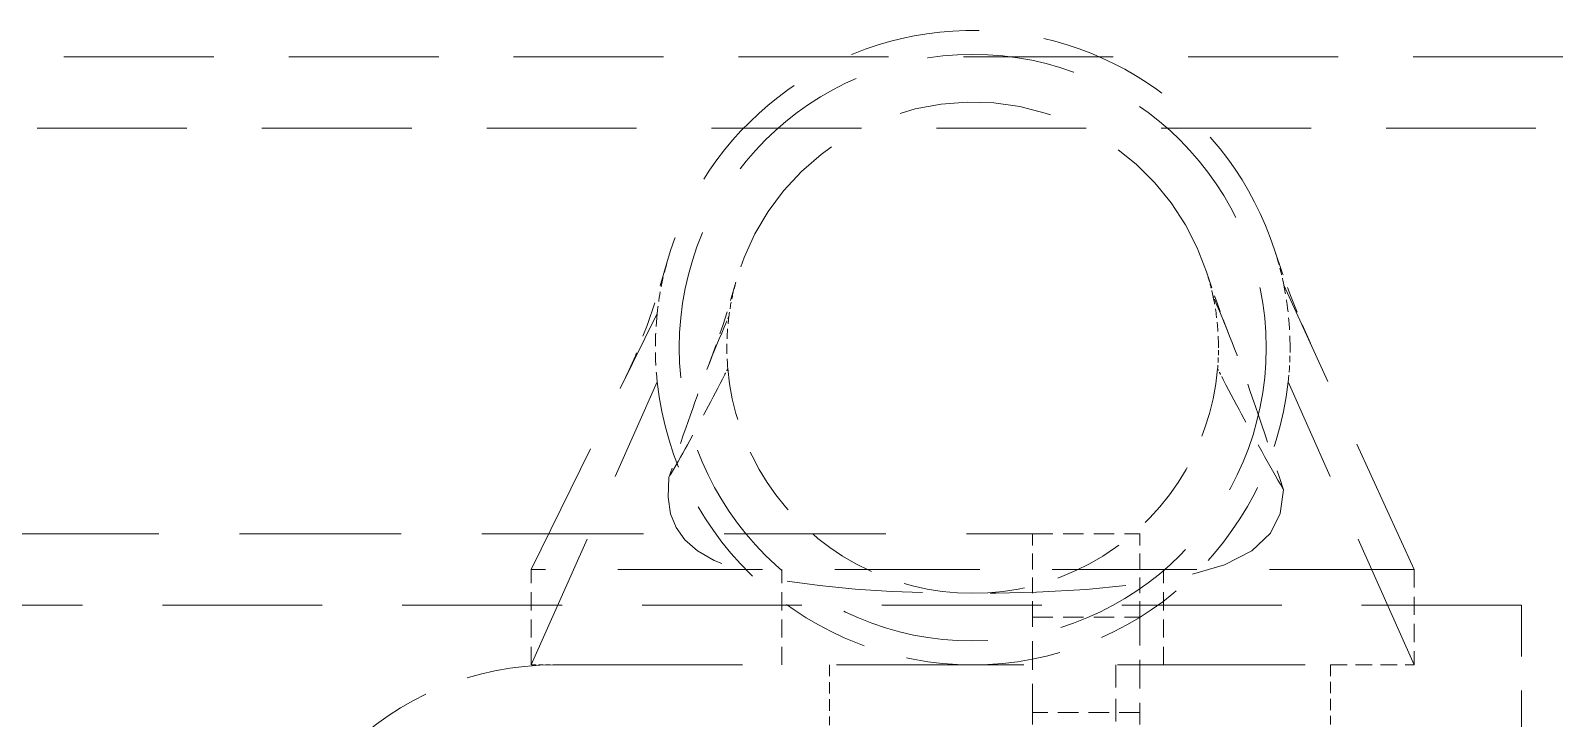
# Model space of a CAD drawing. Header units: millimetres. Extents: x -116965 to 323937, y 291661 to 566926.
# Drawn here: x -24868.3 to -24804.3, y 326512.7 to 326541.6 of the extents above; entities that cross this region are included whole.
import ezdxf

# ---------------------------------------------------------------- set-up
doc = ezdxf.new("R2010")
doc.units = ezdxf.units.MM
doc.linetypes.add('DASHED', pattern=[0.75, 0.5, -0.25])
doc.layers.add('Hidden Edges(Schneider)', color=7, linetype='DASHED', lineweight=18)

msp = doc.modelspace()

# ---------------------------------------------------------------- linework, layer by layer
at = {"layer": 'Hidden Edges(Schneider)', "ltscale": 12.562862}
for p, q in [((-24775.816273, 326540.464712), (-24905.716273, 326540.464712)), ((-24905.716273, 326537.464712), (-24775.816273, 326537.464712))]:
    msp.add_line(p, q, dxfattribs=at)
at = {"layer": 'Hidden Edges(Schneider)', "ltscale": 11.565863}
msp.add_line((-24810.316273, 326518.964712), (-24815.778244, 326530.891462), dxfattribs=at)
at = {"layer": 'Hidden Edges(Schneider)', "ltscale": 0.109035}
msp.add_line((-24818.753683, 326530.463412), (-24818.68664, 326530.305512), dxfattribs=at)
at = {"layer": 'Hidden Edges(Schneider)', "ltscale": 11.26775}
msp.add_line((-24847.316273, 326518.964712), (-24842.039227, 326529.694221), dxfattribs=at)
at = {"layer": 'Hidden Edges(Schneider)', "ltscale": 11.532206}
for p, q in [((-24847.316273, 326514.964712), (-24842.039227, 326526.835204)), ((-24810.316273, 326514.964712), (-24815.593319, 326526.835204))]:
    msp.add_line(p, q, dxfattribs=at)
at = {"layer": 'Hidden Edges(Schneider)', "ltscale": 13.539652}
msp.add_line((-24910.316273, 326520.464712), (-24826.316273, 326520.464712), dxfattribs=at)
at = {"layer": 'Hidden Edges(Schneider)', "ltscale": 1.332543}
for p, q in [((-24826.316273, 326516.964712), (-24826.316273, 326520.464712)), ((-24821.816273, 326516.964712), (-24821.816273, 326520.464712)), ((-24826.316273, 326509.464712), (-24826.316273, 326512.964712)), ((-24821.816273, 326509.464712), (-24821.816273, 326512.964712))]:
    msp.add_line(p, q, dxfattribs=at)
at = {"layer": 'Hidden Edges(Schneider)', "ltscale": 1.713298}
for p, q in [((-24826.316273, 326520.464712), (-24821.816273, 326520.464712)), ((-24826.316273, 326516.964712), (-24821.816273, 326516.964712)), ((-24821.816273, 326512.964712), (-24826.316273, 326512.964712))]:
    msp.add_line(p, q, dxfattribs=at)
at = {"layer": 'Hidden Edges(Schneider)', "ltscale": 12.135808}
msp.add_line((-24810.316273, 326518.964712), (-24847.316273, 326518.964712), dxfattribs=at)
at = {"layer": 'Hidden Edges(Schneider)', "ltscale": 1.52292}
for p, q in [((-24847.316273, 326514.964712), (-24847.316273, 326518.964712)), ((-24836.816273, 326514.964712), (-24836.816273, 326518.964712)), ((-24820.816273, 326514.964712), (-24820.816273, 326518.964712)), ((-24810.316273, 326518.964712), (-24810.316273, 326514.964712))]:
    msp.add_line(p, q, dxfattribs=at)
at = {"layer": 'Hidden Edges(Schneider)', "ltscale": 13.401492}
msp.add_line((-24805.816273, 326517.464712), (-24902.816273, 326517.464712), dxfattribs=at)
at = {"layer": 'Hidden Edges(Schneider)', "ltscale": 5.711227}
msp.add_line((-24805.816273, 326502.464712), (-24805.816273, 326517.464712), dxfattribs=at)
at = {"layer": 'Hidden Edges(Schneider)', "ltscale": 2.392255}
for p, q in [((-24826.316273, 326512.964712), (-24826.316273, 326516.964712)), ((-24821.816273, 326516.964712), (-24821.816273, 326512.964712))]:
    msp.add_line(p, q, dxfattribs=at)
at = {"layer": 'Hidden Edges(Schneider)', "ltscale": 0.400046}
msp.add_line((-24847.316273, 326514.964712), (-24846.316273, 326514.964712), dxfattribs=at)
at = {"layer": 'Hidden Edges(Schneider)', "ltscale": 15.715668}
msp.add_line((-24846.316273, 326514.964712), (-24813.816273, 326514.964712), dxfattribs=at)
at = {"layer": 'Hidden Edges(Schneider)', "ltscale": 0.964141}
msp.add_line((-24834.816273, 326514.964712), (-24834.816273, 326512.432268), dxfattribs=at)
at = {"layer": 'Hidden Edges(Schneider)', "ltscale": 1.903676}
msp.add_line((-24822.816273, 326514.964712), (-24822.816273, 326509.964712), dxfattribs=at)
at = {"layer": 'Hidden Edges(Schneider)', "ltscale": 1.390973}
msp.add_line((-24813.816273, 326514.964712), (-24810.316273, 326514.964712), dxfattribs=at)
at = {"layer": 'Hidden Edges(Schneider)', "ltscale": 0.951788}
msp.add_line((-24813.816273, 326514.964712), (-24813.816273, 326512.464712), dxfattribs=at)
at = {"layer": 'Hidden Edges(Schneider)', "ltscale": 12.829666, "flags": 128}
msp.add_lwpolyline([(-24819.019063, 326531.4435), (-24819.407029, 326532.454717), (-24819.900422, 326533.421999), (-24820.495296, 326534.335244), (-24821.1846, 326535.181906), (-24821.964171, 326535.954882), (-24822.822175, 326536.640916), (-24823.748971, 326537.232011), (-24824.736702, 326537.72236), (-24825.773546, 326538.105028), (-24826.843221, 326538.373969), (-24827.936036, 326538.527031), (-24829.04214, 326538.562236), (-24830.143965, 326538.478782), (-24831.228516, 326538.278257), (-24832.286259, 326537.962609), (-24833.305607, 326537.534873), (-24834.269591, 326537.002636), (-24835.169472, 326536.371923), (-24835.997409, 326535.648565), (-24836.741448, 326534.843588), (-24837.391992, 326533.969714), (-24837.945932, 326533.03329), (-24838.398217, 326532.043119), (-24838.742302, 326531.014973)], dxfattribs=at)
at = {"layer": 'Hidden Edges(Schneider)', "ltscale": 2.226854, "flags": 128}
msp.add_lwpolyline([(-24816.165508, 326532.36936), (-24815.829997, 326531.374008), (-24815.470085, 326530.388978), (-24815.082543, 326529.416474), (-24814.664137, 326528.4587)], dxfattribs=at)
at = {"layer": 'Hidden Edges(Schneider)', "ltscale": 2.979741, "flags": 128}
msp.add_lwpolyline([(-24843.516507, 326526.690554), (-24843.226167, 326527.304939), (-24842.953903, 326527.928508), (-24842.458853, 326529.199857), (-24842.021849, 326530.497921), (-24841.633379, 326531.81602)], dxfattribs=at)
at = {"layer": 'Hidden Edges(Schneider)', "ltscale": 0.39526, "flags": 128}
msp.add_lwpolyline([(-24818.753683, 326530.463412), (-24818.762817, 326530.504807), (-24818.772119, 326530.546156), (-24818.78159, 326530.587458), (-24818.791229, 326530.628712), (-24818.801036, 326530.669919), (-24818.81101, 326530.711079), (-24818.821152, 326530.752191), (-24818.831461, 326530.793254), (-24818.841937, 326530.834269), (-24818.85258, 326530.875235), (-24818.86339, 326530.916151), (-24818.874367, 326530.957019), (-24818.885511, 326530.997837), (-24818.896821, 326531.038605), (-24818.908298, 326531.079323), (-24818.919941, 326531.119991), (-24818.93175, 326531.160608), (-24818.943725, 326531.201175), (-24818.955868, 326531.241691), (-24818.968175, 326531.282156), (-24818.980648, 326531.322569), (-24818.993288, 326531.362931), (-24819.006093, 326531.403242), (-24819.019063, 326531.4435)], dxfattribs=at)
at = {"layer": 'Hidden Edges(Schneider)', "ltscale": 1.408365, "flags": 128}
msp.add_lwpolyline([(-24819.019063, 326531.4435), (-24818.577668, 326530.146334), (-24818.094136, 326528.860126)], dxfattribs=at)
at = {"layer": 'Hidden Edges(Schneider)', "ltscale": 1.943634, "flags": 128}
msp.add_lwpolyline([(-24839.902671, 326527.476416), (-24839.577194, 326528.352483), (-24839.276917, 326529.234911), (-24838.999425, 326530.122731), (-24838.742302, 326531.014973)], dxfattribs=at)
at = {"layer": 'Hidden Edges(Schneider)', "ltscale": 0.572945, "flags": 128}
msp.add_lwpolyline([(-24838.742302, 326531.014973), (-24838.758532, 326530.955712), (-24838.774407, 326530.89636), (-24838.789926, 326530.836918), (-24838.80509, 326530.777388), (-24838.819898, 326530.717771), (-24838.83435, 326530.658066), (-24838.848445, 326530.598275), (-24838.862185, 326530.538399), (-24838.875568, 326530.478437), (-24838.888595, 326530.418393), (-24838.901263, 326530.358265), (-24838.913575, 326530.298054), (-24838.925529, 326530.237763), (-24838.937126, 326530.177392), (-24838.948363, 326530.116941), (-24838.959242, 326530.056411), (-24838.969761, 326529.995805), (-24838.979921, 326529.935122), (-24838.98972, 326529.874364), (-24838.999159, 326529.813531), (-24839.008236, 326529.752626), (-24839.016952, 326529.691649), (-24839.025305, 326529.630601), (-24839.033297, 326529.569483)], dxfattribs=at)
at = {"layer": 'Hidden Edges(Schneider)', "ltscale": 0.767413, "flags": 128}
msp.add_lwpolyline([(-24818.753683, 326530.463412), (-24818.736106, 326530.381371), (-24818.719204, 326530.299214), (-24818.702975, 326530.216947), (-24818.687422, 326530.134574), (-24818.672543, 326530.052097), (-24818.658338, 326529.969523), (-24818.644811, 326529.886854), (-24818.631956, 326529.804095), (-24818.619779, 326529.72125), (-24818.608276, 326529.638323), (-24818.59745, 326529.555319), (-24818.5873, 326529.472241), (-24818.577827, 326529.389094), (-24818.569032, 326529.305882), (-24818.560911, 326529.222609), (-24818.55347, 326529.139279), (-24818.546705, 326529.055896), (-24818.540618, 326528.972465), (-24818.535208, 326528.888989), (-24818.530478, 326528.805473), (-24818.526425, 326528.721921), (-24818.523051, 326528.638336), (-24818.520356, 326528.554724), (-24818.51834, 326528.471088)], dxfattribs=at)
at = {"layer": 'Hidden Edges(Schneider)', "ltscale": 5.120606, "flags": 128}
msp.add_lwpolyline([(-24818.68664, 326530.305512), (-24818.578999, 326530.049847), (-24818.471881, 326529.792625), (-24818.365173, 326529.533397), (-24818.258764, 326529.271717), (-24818.152977, 326529.00821), (-24818.048738, 326528.745105), (-24817.945517, 326528.481051), (-24817.842703, 326528.214453), (-24817.739695, 326527.943719), (-24817.635902, 326527.667256), (-24817.530743, 326527.383474), (-24817.423645, 326527.090779), (-24817.314045, 326526.787572), (-24817.201391, 326526.472246), (-24817.085133, 326526.143183), (-24816.964734, 326525.798757), (-24816.83966, 326525.437332), (-24816.709379, 326525.057272), (-24816.573358, 326524.656939), (-24816.431067, 326524.234698), (-24816.281957, 326523.788924), (-24816.125472, 326523.318003), (-24815.961071, 326522.820458), (-24815.792774, 326522.30883)], dxfattribs=at)
at = {"layer": 'Hidden Edges(Schneider)', "ltscale": 4.387158, "flags": 128}
msp.add_lwpolyline([(-24839.117175, 326529.378323), (-24839.227106, 326529.124813), (-24839.333262, 326528.876584), (-24839.436049, 326528.632786), (-24839.535875, 326528.392521), (-24839.633144, 326528.154878), (-24839.728254, 326527.918929), (-24839.821593, 326527.683743), (-24839.913548, 326527.448384), (-24840.004502, 326527.211929), (-24840.094834, 326526.973466), (-24840.184925, 326526.732101), (-24840.275159, 326526.486957), (-24840.365916, 326526.237167), (-24840.457581, 326525.981867), (-24840.55054, 326525.720188), (-24840.645176, 326525.451251), (-24840.741874, 326525.174166), (-24840.841019, 326524.888031), (-24840.942994, 326524.591935), (-24841.048193, 326524.28495), (-24841.160278, 326523.95655), (-24841.2816, 326523.599991), (-24841.411279, 326523.218093), (-24841.54847, 326522.813719)], dxfattribs=at)
at = {"layer": 'Hidden Edges(Schneider)', "ltscale": 0.141064, "flags": 128}
msp.add_lwpolyline([(-24839.033297, 326529.569483), (-24839.036802, 326529.561534), (-24839.040305, 326529.553583), (-24839.043808, 326529.545631), (-24839.04731, 326529.537678), (-24839.050811, 326529.529723), (-24839.054311, 326529.521767), (-24839.057811, 326529.513809), (-24839.06131, 326529.505851), (-24839.064809, 326529.49789), (-24839.068305, 326529.489928), (-24839.071802, 326529.481965), (-24839.075297, 326529.474001), (-24839.078792, 326529.466035), (-24839.082286, 326529.458068), (-24839.085779, 326529.4501), (-24839.08927, 326529.44213), (-24839.092762, 326529.434159), (-24839.096251, 326529.426187), (-24839.099741, 326529.418213), (-24839.10323, 326529.410239), (-24839.106717, 326529.402262), (-24839.110204, 326529.394285), (-24839.113689, 326529.386305), (-24839.117175, 326529.378323)], dxfattribs=at)
at = {"layer": 'Hidden Edges(Schneider)', "ltscale": 0.835879, "flags": 128}
msp.add_lwpolyline([(-24839.078679, 326527.385499), (-24839.086039, 326527.476105), (-24839.0926, 326527.566788), (-24839.098361, 326527.657544), (-24839.103323, 326527.748366), (-24839.107482, 326527.83925), (-24839.110839, 326527.930189), (-24839.113394, 326528.02118), (-24839.115145, 326528.112216), (-24839.11609, 326528.203292), (-24839.116231, 326528.294403), (-24839.115564, 326528.385543), (-24839.114091, 326528.476708), (-24839.111811, 326528.567892), (-24839.108721, 326528.659089), (-24839.10482, 326528.750295), (-24839.10011, 326528.841503), (-24839.094588, 326528.932709), (-24839.088255, 326529.023908), (-24839.081111, 326529.115072), (-24839.073158, 326529.206151), (-24839.0644, 326529.297136), (-24839.054836, 326529.388023), (-24839.044468, 326529.478807), (-24839.033297, 326529.569483)], dxfattribs=at)
at = {"layer": 'Hidden Edges(Schneider)', "ltscale": 0.416004, "flags": 128}
msp.add_lwpolyline([(-24818.51834, 326528.471088), (-24818.517532, 326528.425771), (-24818.516923, 326528.380448), (-24818.516514, 326528.335121), (-24818.516303, 326528.289791), (-24818.516292, 326528.244457), (-24818.516482, 326528.19912), (-24818.51687, 326528.153782), (-24818.517458, 326528.108443), (-24818.518246, 326528.063103), (-24818.519233, 326528.017763), (-24818.52042, 326527.972424), (-24818.521808, 326527.927087), (-24818.523395, 326527.881751), (-24818.525182, 326527.836419), (-24818.527168, 326527.79109), (-24818.529354, 326527.745764), (-24818.531741, 326527.700444), (-24818.534327, 326527.655129), (-24818.537113, 326527.60982), (-24818.5401, 326527.564518), (-24818.543287, 326527.519223), (-24818.546674, 326527.473936), (-24818.550261, 326527.428658), (-24818.554047, 326527.383389)], dxfattribs=at)
at = {"layer": 'Hidden Edges(Schneider)', "ltscale": 3.845258, "flags": 128}
msp.add_lwpolyline([(-24839.203585, 326527.14176), (-24839.301918, 326526.950747), (-24839.400043, 326526.760929), (-24839.497993, 326526.572245), (-24839.595803, 326526.384635), (-24839.693511, 326526.198041), (-24839.791152, 326526.012402), (-24839.888762, 326525.82766), (-24839.986375, 326525.643756), (-24840.084026, 326525.46063), (-24840.18175, 326525.278222), (-24840.279581, 326525.096474), (-24840.377555, 326524.915323), (-24840.475706, 326524.734708), (-24840.574065, 326524.554567), (-24840.672671, 326524.374835), (-24840.77115, 326524.196179), (-24840.869143, 326524.019236), (-24840.96673, 326523.843828), (-24841.063999, 326523.669777), (-24841.16103, 326523.496908), (-24841.257909, 326523.325042), (-24841.354719, 326523.154006), (-24841.451546, 326522.983623), (-24841.54847, 326522.813719)], dxfattribs=at)
at = {"layer": 'Hidden Edges(Schneider)', "ltscale": 0.203877, "flags": 128}
msp.add_lwpolyline([(-24839.078679, 326527.385499), (-24839.083885, 326527.375316), (-24839.08909, 326527.365135), (-24839.094296, 326527.354956), (-24839.099502, 326527.34478), (-24839.104708, 326527.334606), (-24839.109913, 326527.324435), (-24839.115119, 326527.314265), (-24839.120323, 326527.304099), (-24839.125528, 326527.293935), (-24839.130733, 326527.283773), (-24839.135937, 326527.273613), (-24839.141142, 326527.263456), (-24839.146347, 326527.253302), (-24839.15155, 326527.243149), (-24839.156755, 326527.232999), (-24839.161958, 326527.222852), (-24839.167162, 326527.212707), (-24839.172365, 326527.202564), (-24839.177569, 326527.192424), (-24839.182772, 326527.182286), (-24839.187976, 326527.172151), (-24839.193179, 326527.162018), (-24839.198382, 326527.151888), (-24839.203585, 326527.14176)], dxfattribs=at)
at = {"layer": 'Hidden Edges(Schneider)', "ltscale": 5.827381, "flags": 128}
msp.add_lwpolyline([(-24828.816273, 326517.964713), (-24829.454813, 326517.984524), (-24830.090069, 326518.043779), (-24830.720168, 326518.142202), (-24831.343303, 326518.279517), (-24831.957298, 326518.455331), (-24832.558444, 326518.668558), (-24833.144776, 326518.918371), (-24833.714626, 326519.20402), (-24834.266318, 326519.524746), (-24834.796685, 326519.878733), (-24835.303152, 326520.264066), (-24835.784378, 326520.679502), (-24836.239023, 326521.123795), (-24836.665746, 326521.595699), (-24837.063208, 326522.09397), (-24837.429546, 326522.616568), (-24837.762646, 326523.160557), (-24838.061537, 326523.724328), (-24838.324994, 326524.305645), (-24838.551522, 326524.900953), (-24838.740611, 326525.508366), (-24838.891804, 326526.12611), (-24839.004645, 326526.752412), (-24839.078679, 326527.385499)], dxfattribs=at)
at = {"layer": 'Hidden Edges(Schneider)', "ltscale": 5.826575, "flags": 128}
msp.add_lwpolyline([(-24818.554047, 326527.383389), (-24818.628199, 326526.750408), (-24818.741144, 326526.124217), (-24818.892429, 326525.506586), (-24819.081598, 326524.899289), (-24819.308196, 326524.304098), (-24819.571709, 326523.722901), (-24819.870643, 326523.159254), (-24820.203774, 326522.615388), (-24820.570131, 326522.09291), (-24820.967598, 326521.594759), (-24821.394316, 326521.122971), (-24821.848945, 326520.678789), (-24822.330145, 326520.263457), (-24822.836578, 326519.878221), (-24823.366903, 326519.524325), (-24823.918541, 326519.203684), (-24824.48833, 326518.918112), (-24825.074595, 326518.668366), (-24825.675668, 326518.455196), (-24826.289585, 326518.279431), (-24826.912637, 326518.142153), (-24827.542652, 326518.043758), (-24828.17782, 326517.984518), (-24828.816273, 326517.964713)], dxfattribs=at)
at = {"layer": 'Hidden Edges(Schneider)', "ltscale": 0.203533, "flags": 128}
msp.add_lwpolyline([(-24818.428961, 326527.14176), (-24818.434173, 326527.151806), (-24818.439384, 326527.161854), (-24818.444596, 326527.171904), (-24818.449807, 326527.181956), (-24818.455019, 326527.19201), (-24818.46023, 326527.202066), (-24818.465442, 326527.212124), (-24818.470654, 326527.222183), (-24818.475866, 326527.232244), (-24818.481078, 326527.242308), (-24818.48629, 326527.252373), (-24818.491501, 326527.26244), (-24818.496713, 326527.272509), (-24818.501925, 326527.282579), (-24818.507138, 326527.292652), (-24818.51235, 326527.302726), (-24818.517562, 326527.312802), (-24818.522774, 326527.322881), (-24818.527987, 326527.332961), (-24818.533198, 326527.343043), (-24818.53841, 326527.353126), (-24818.543623, 326527.363212), (-24818.548835, 326527.373299), (-24818.554047, 326527.383389)], dxfattribs=at)
at = {"layer": 'Hidden Edges(Schneider)', "ltscale": 4.323126, "flags": 128}
msp.add_lwpolyline([(-24815.792774, 326522.30883), (-24815.909311, 326522.512579), (-24816.024367, 326522.714473), (-24816.138043, 326522.9147), (-24816.250468, 326523.113493), (-24816.361769, 326523.311085), (-24816.472073, 326523.507706), (-24816.581508, 326523.703583), (-24816.690195, 326523.898944), (-24816.798263, 326524.094016), (-24816.905836, 326524.289024), (-24817.013034, 326524.484195), (-24817.119984, 326524.679758), (-24817.226809, 326524.875939), (-24817.333632, 326525.072971), (-24817.440577, 326525.271082), (-24817.547767, 326525.470507), (-24817.655326, 326525.67148), (-24817.763378, 326525.874237), (-24817.872046, 326526.079018), (-24817.981453, 326526.286063), (-24818.091725, 326526.495614), (-24818.202984, 326526.707917), (-24818.315357, 326526.923218), (-24818.428961, 326527.14176)], dxfattribs=at)
at = {"layer": 'Hidden Edges(Schneider)', "ltscale": 11.377516, "flags": 128}
msp.add_lwpolyline([(-24815.792774, 326522.30883), (-24815.92511, 326521.307323), (-24816.336765, 326520.482425), (-24817.117421, 326519.748332), (-24818.259048, 326519.164588), (-24819.831461, 326518.697888), (-24821.863054, 326518.346061), (-24824.056675, 326518.127635), (-24826.136222, 326518.013931), (-24827.844885, 326517.971015), (-24829.205358, 326517.965887), (-24830.668587, 326517.988219), (-24832.198571, 326518.04439), (-24833.740652, 326518.141011), (-24835.240168, 326518.284695), (-24836.640477, 326518.481673), (-24837.840193, 326518.723932), (-24838.825992, 326519.00494), (-24839.648429, 326519.335097), (-24840.343089, 326519.738196), (-24840.879753, 326520.209511), (-24841.244617, 326520.721996), (-24841.473915, 326521.295331), (-24841.581955, 326521.992433), (-24841.54847, 326522.813719)], dxfattribs=at)
at = {"layer": 'Hidden Edges(Schneider)', "ltscale": 12.456992}
msp.add_circle((-24828.816273, 326528.264712), 12.3, dxfattribs=at)
at = {"layer": 'Hidden Edges(Schneider)', "ltscale": 10.965665}
msp.add_arc((-24828.816273, 326528.264712), 13.3, 17.97609297, 164.51324522, dxfattribs=at)
at = {"layer": 'Hidden Edges(Schneider)', "ltscale": 0.581936}
msp.add_arc((-24828.816273, 326528.264712), 13.3, 11.39080051, 17.97609297, dxfattribs=at)
at = {"layer": 'Hidden Edges(Schneider)', "ltscale": 0.823339}
msp.add_arc((-24828.816273, 326528.264712), 13.3, 164.51324522, 173.82982491, dxfattribs=at)
at = {"layer": 'Hidden Edges(Schneider)', "ltscale": 1.006667}
msp.add_arc((-24828.816273, 326528.264712), 13.3, 0, 11.39080051, dxfattribs=at)
at = {"layer": 'Hidden Edges(Schneider)', "ltscale": 1.090592}
msp.add_arc((-24828.816273, 326528.264712), 13.3, 173.82982491, 186.17017509, dxfattribs=at)
at = {"layer": 'Hidden Edges(Schneider)', "ltscale": 0.545246}
msp.add_arc((-24828.816273, 326528.264712), 13.3, 353.82982491, 0, dxfattribs=at)
at = {"layer": 'Hidden Edges(Schneider)', "ltscale": 7.409134}
for start, end in [(186.17017509, 270), (270, 353.82982491)]:
    msp.add_arc((-24828.816273, 326528.264712), 13.3, start, end, dxfattribs=at)
at = {"layer": 'Hidden Edges(Schneider)', "ltscale": 7.476009}
msp.add_arc((-24846.316273, 326502.464712), 12.5, 90, 180, dxfattribs=at)

doc.saveas('drawing.dxf')
